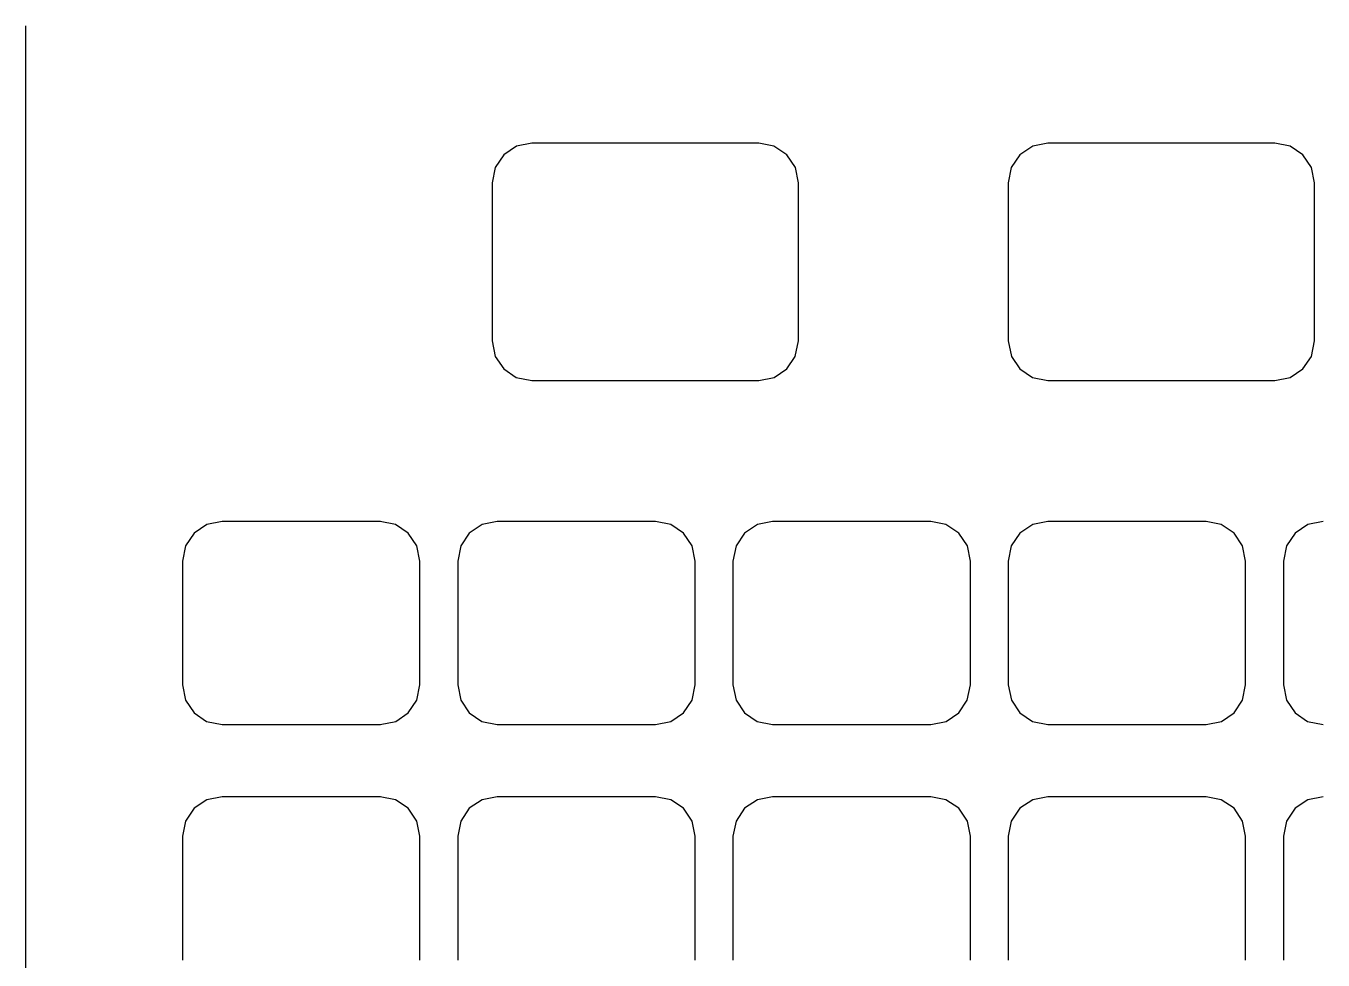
# Model space of a CAD drawing. Extents: x 0 to 148, y 0 to 81.
# Drawn here: x 0.13 to 37.83, y 23.83 to 50.99 of the extents above; entities that cross this region are included whole.
import ezdxf

# ---------------------------------------------------------------- set-up
doc = ezdxf.new("R2010")
doc.units = 0

msp = doc.modelspace()

# ---------------------------------------------------------------- linework, layer by layer
at = {"layer": 'Part__Feature007', "color": 7}
for points in [[(0.132202, 3.132256), (0.132202, 50.992675)], [(0.132202, 3.132256), (0.132202, 50.992675)], [(0.132202, 3.132256), (0.132202, 50.992675)], [(0.132202, 50.992675), (0.132202, 50.992675)], [(0.132202, 3.132256), (0.132202, 50.992675)], [(0.132202, 50.992675), (0.132202, 50.992675)], [(14.832286, 47.582491), (14.392197, 47.494952), (14.019109, 47.245661), (13.769821, 46.872571), (13.682286, 46.432481)], [(14.832286, 47.582491), (14.392197, 47.494952), (14.019109, 47.245661), (13.769821, 46.872571), (13.682286, 46.432481)], [(14.832286, 47.582491), (14.392197, 47.494952), (14.019109, 47.245661), (13.769821, 46.872571), (13.682286, 46.432481)], [(14.832286, 47.582491), (14.392197, 47.494952), (14.019109, 47.245661), (13.769821, 46.872571), (13.682286, 46.432481)], [(21.432192, 47.5822), (14.832169, 47.5822)], [(21.432192, 47.5822), (14.832169, 47.5822)], [(14.832169, 47.5822), (14.832169, 47.5822)], [(21.432192, 47.5822), (14.832169, 47.5822)], [(14.832169, 47.5822), (14.832169, 47.5822)], [(21.432192, 47.5822), (14.832169, 47.5822)], [(21.432192, 47.5822), (21.432192, 47.5822)], [(21.432192, 47.5822), (21.432192, 47.5822)], [(22.582276, 46.432481), (22.494741, 46.872571), (22.245453, 47.245661), (21.872365, 47.494952), (21.432277, 47.582491)], [(22.582276, 46.432481), (22.494741, 46.872571), (22.245453, 47.245661), (21.872365, 47.494952), (21.432277, 47.582491)], [(22.582276, 46.432481), (22.494741, 46.872571), (22.245453, 47.245661), (21.872365, 47.494952), (21.432277, 47.582491)], [(22.582276, 46.432481), (22.494741, 46.872571), (22.245453, 47.245661), (21.872365, 47.494952), (21.432277, 47.582491)], [(29.832266, 47.582491), (29.392178, 47.494952), (29.019091, 47.24566), (28.769804, 46.87257), (28.682269, 46.432481)], [(29.832266, 47.582491), (29.392178, 47.494952), (29.019091, 47.24566), (28.769804, 46.87257), (28.682269, 46.432481)], [(29.832266, 47.582491), (29.392178, 47.494952), (29.019091, 47.24566), (28.769804, 46.87257), (28.682269, 46.432481)], [(29.832266, 47.582491), (29.392178, 47.494952), (29.019091, 47.24566), (28.769804, 46.87257), (28.682269, 46.432481)], [(36.432196, 47.5822), (29.832173, 47.5822)], [(36.432196, 47.5822), (29.832173, 47.5822)], [(29.832173, 47.5822), (29.832173, 47.5822)], [(36.432196, 47.5822), (29.832173, 47.5822)], [(29.832173, 47.5822), (29.832173, 47.5822)], [(36.432196, 47.5822), (29.832173, 47.5822)], [(36.432196, 47.5822), (36.432196, 47.5822)], [(36.432196, 47.5822), (36.432196, 47.5822)], [(37.582256, 46.432481), (37.494722, 46.87257), (37.245434, 47.24566), (36.872347, 47.494952), (36.43226, 47.582491)], [(37.582256, 46.432481), (37.494722, 46.87257), (37.245434, 47.24566), (36.872347, 47.494952), (36.43226, 47.582491)], [(37.582256, 46.432481), (37.494722, 46.87257), (37.245434, 47.24566), (36.872347, 47.494952), (36.43226, 47.582491)], [(37.582256, 46.432481), (37.494722, 46.87257), (37.245434, 47.24566), (36.872347, 47.494952), (36.43226, 47.582491)], [(13.682291, 46.431264), (13.682291, 41.832812)], [(13.682291, 46.431264), (13.682291, 41.832812)], [(13.682291, 46.431264), (13.682291, 46.431264)], [(13.682291, 46.431264), (13.682291, 46.431264)], [(13.682291, 46.431264), (13.682291, 41.832812)], [(13.682291, 46.431264), (13.682291, 41.832812)], [(22.582334, 41.832812), (22.582334, 46.431264)], [(22.582334, 41.832812), (22.582334, 46.431264)], [(22.582334, 46.431264), (22.582334, 46.431264)], [(22.582334, 41.832812), (22.582334, 46.431264)], [(22.582334, 46.431264), (22.582334, 46.431264)], [(22.582334, 41.832812), (22.582334, 46.431264)], [(28.682295, 46.431264), (28.682295, 41.832812)], [(28.682295, 46.431264), (28.682295, 41.832812)], [(28.682295, 46.431264), (28.682295, 46.431264)], [(28.682295, 46.431264), (28.682295, 46.431264)], [(28.682295, 46.431264), (28.682295, 41.832812)], [(28.682295, 46.431264), (28.682295, 41.832812)], [(37.582338, 41.832812), (37.582338, 46.431264)], [(37.582338, 41.832812), (37.582338, 46.431264)], [(37.582338, 46.431264), (37.582338, 46.431264)], [(37.582338, 41.832812), (37.582338, 46.431264)], [(37.582338, 46.431264), (37.582338, 46.431264)], [(37.582338, 41.832812), (37.582338, 46.431264)], [(13.682286, 41.832494), (13.772663, 41.384867), (14.019118, 41.019332), (14.384657, 40.772881), (14.832286, 40.682511)], [(13.682286, 41.832494), (13.772663, 41.384867), (14.019118, 41.019332), (14.384657, 40.772881), (14.832286, 40.682511)], [(13.682286, 41.832494), (13.772663, 41.384867), (14.019118, 41.019332), (14.384657, 40.772881), (14.832286, 40.682511)], [(13.682286, 41.832494), (13.772663, 41.384867), (14.019118, 41.019332), (14.384657, 40.772881), (14.832286, 40.682511)], [(13.682291, 41.832812), (13.682291, 41.832812)], [(13.682291, 41.832812), (13.682291, 41.832812)], [(21.432277, 40.682511), (21.879905, 40.772882), (22.245443, 41.019332), (22.491899, 41.384868), (22.582276, 41.832494)], [(21.432277, 40.682511), (21.879905, 40.772882), (22.245443, 41.019332), (22.491899, 41.384868), (22.582276, 41.832494)], [(21.432277, 40.682511), (21.879905, 40.772882), (22.245443, 41.019332), (22.491899, 41.384868), (22.582276, 41.832494)], [(21.432277, 40.682511), (21.879905, 40.772882), (22.245443, 41.019332), (22.491899, 41.384868), (22.582276, 41.832494)], [(22.582334, 41.832812), (22.582334, 41.832812)], [(22.582334, 41.832812), (22.582334, 41.832812)], [(28.682269, 41.832494), (28.772646, 41.384868), (29.0191, 41.019333), (29.384638, 40.772882), (29.832266, 40.682511)], [(28.682269, 41.832494), (28.772646, 41.384868), (29.0191, 41.019333), (29.384638, 40.772882), (29.832266, 40.682511)], [(28.682269, 41.832494), (28.772646, 41.384868), (29.0191, 41.019333), (29.384638, 40.772882), (29.832266, 40.682511)], [(28.682269, 41.832494), (28.772646, 41.384868), (29.0191, 41.019333), (29.384638, 40.772882), (29.832266, 40.682511)], [(28.682295, 41.832812), (28.682295, 41.832812)], [(28.682295, 41.832812), (28.682295, 41.832812)], [(36.43226, 40.682511), (36.879887, 40.772883), (37.245425, 41.019333), (37.491879, 41.384868), (37.582256, 41.832494)], [(36.43226, 40.682511), (36.879887, 40.772883), (37.245425, 41.019333), (37.491879, 41.384868), (37.582256, 41.832494)], [(36.43226, 40.682511), (36.879887, 40.772883), (37.245425, 41.019333), (37.491879, 41.384868), (37.582256, 41.832494)], [(36.43226, 40.682511), (36.879887, 40.772883), (37.245425, 41.019333), (37.491879, 41.384868), (37.582256, 41.832494)], [(37.582338, 41.832812), (37.582338, 41.832812)], [(37.582338, 41.832812), (37.582338, 41.832812)], [(14.832169, 40.681876), (21.432192, 40.681876)], [(14.832169, 40.681876), (21.432192, 40.681876)], [(14.832169, 40.681876), (14.832169, 40.681876)], [(14.832169, 40.681876), (14.832169, 40.681876)], [(14.832169, 40.681876), (21.432192, 40.681876)], [(14.832169, 40.681876), (21.432192, 40.681876)], [(21.432192, 40.681876), (21.432192, 40.681876)], [(21.432192, 40.681876), (21.432192, 40.681876)], [(29.832173, 40.681876), (36.432196, 40.681876)], [(29.832173, 40.681876), (36.432196, 40.681876)], [(29.832173, 40.681876), (29.832173, 40.681876)], [(29.832173, 40.681876), (29.832173, 40.681876)], [(29.832173, 40.681876), (36.432196, 40.681876)], [(29.832173, 40.681876), (36.432196, 40.681876)], [(36.432196, 40.681876), (36.432196, 40.681876)], [(36.432196, 40.681876), (36.432196, 40.681876)], [(5.832296, 36.582506), (5.392209, 36.494966), (5.019121, 36.245675), (4.769834, 35.872585), (4.6823, 35.432496)], [(5.832296, 36.582506), (5.392209, 36.494966), (5.019121, 36.245675), (4.769834, 35.872585), (4.6823, 35.432496)], [(5.832296, 36.582506), (5.392209, 36.494966), (5.019121, 36.245675), (4.769834, 35.872585), (4.6823, 35.432496)], [(5.832296, 36.582506), (5.392209, 36.494966), (5.019121, 36.245675), (4.769834, 35.872585), (4.6823, 35.432496)], [(10.432418, 36.583485), (5.832378, 36.583485)], [(10.432418, 36.583485), (5.832378, 36.583485)], [(5.832378, 36.583485), (5.832378, 36.583485)], [(10.432418, 36.583485), (5.832378, 36.583485)], [(5.832378, 36.583485), (5.832378, 36.583485)], [(10.432418, 36.583485), (5.832378, 36.583485)], [(11.582291, 35.432496), (11.494756, 35.872585), (11.245468, 36.245676), (10.87238, 36.494967), (10.432291, 36.582506)], [(11.582291, 35.432496), (11.494756, 35.872585), (11.245468, 36.245676), (10.87238, 36.494967), (10.432291, 36.582506)], [(11.582291, 35.432496), (11.494756, 35.872585), (11.245468, 36.245676), (10.87238, 36.494967), (10.432291, 36.582506)], [(11.582291, 35.432496), (11.494756, 35.872585), (11.245468, 36.245676), (10.87238, 36.494967), (10.432291, 36.582506)], [(10.432418, 36.583485), (10.432418, 36.583485)], [(10.432418, 36.583485), (10.432418, 36.583485)], [(13.832286, 36.582506), (13.392199, 36.494966), (13.019111, 36.245675), (12.769824, 35.872585), (12.682289, 35.432496)], [(13.832286, 36.582506), (13.392199, 36.494966), (13.019111, 36.245675), (12.769824, 35.872585), (12.682289, 35.432496)], [(13.832286, 36.582506), (13.392199, 36.494966), (13.019111, 36.245675), (12.769824, 35.872585), (12.682289, 35.432496)], [(13.832286, 36.582506), (13.392199, 36.494966), (13.019111, 36.245675), (12.769824, 35.872585), (12.682289, 35.432496)], [(18.43235, 36.583485), (13.83231, 36.583485)], [(18.43235, 36.583485), (13.83231, 36.583485)], [(13.83231, 36.583485), (13.83231, 36.583485)], [(18.43235, 36.583485), (13.83231, 36.583485)], [(13.83231, 36.583485), (13.83231, 36.583485)], [(18.43235, 36.583485), (13.83231, 36.583485)], [(19.582281, 35.432496), (19.494746, 35.872585), (19.245458, 36.245676), (18.87237, 36.494967), (18.432281, 36.582506)], [(19.582281, 35.432496), (19.494746, 35.872585), (19.245458, 36.245676), (18.87237, 36.494967), (18.432281, 36.582506)], [(19.582281, 35.432496), (19.494746, 35.872585), (19.245458, 36.245676), (18.87237, 36.494967), (18.432281, 36.582506)], [(19.582281, 35.432496), (19.494746, 35.872585), (19.245458, 36.245676), (18.87237, 36.494967), (18.432281, 36.582506)], [(18.43235, 36.583485), (18.43235, 36.583485)], [(18.43235, 36.583485), (18.43235, 36.583485)], [(21.832276, 36.582506), (21.392188, 36.494966), (21.019101, 36.245675), (20.769814, 35.872585), (20.682279, 35.432496)], [(21.832276, 36.582506), (21.392188, 36.494966), (21.019101, 36.245675), (20.769814, 35.872585), (20.682279, 35.432496)], [(21.832276, 36.582506), (21.392188, 36.494966), (21.019101, 36.245675), (20.769814, 35.872585), (20.682279, 35.432496)], [(21.832276, 36.582506), (21.392188, 36.494966), (21.019101, 36.245675), (20.769814, 35.872585), (20.682279, 35.432496)], [(26.432282, 36.583485), (21.832242, 36.583485)], [(26.432282, 36.583485), (21.832242, 36.583485)], [(21.832242, 36.583485), (21.832242, 36.583485)], [(26.432282, 36.583485), (21.832242, 36.583485)], [(21.832242, 36.583485), (21.832242, 36.583485)], [(26.432282, 36.583485), (21.832242, 36.583485)], [(27.58227, 35.432496), (27.494735, 35.872585), (27.245448, 36.245676), (26.872359, 36.494967), (26.432271, 36.582506)], [(27.58227, 35.432496), (27.494735, 35.872585), (27.245448, 36.245676), (26.872359, 36.494967), (26.432271, 36.582506)], [(27.58227, 35.432496), (27.494735, 35.872585), (27.245448, 36.245676), (26.872359, 36.494967), (26.432271, 36.582506)], [(27.58227, 35.432496), (27.494735, 35.872585), (27.245448, 36.245676), (26.872359, 36.494967), (26.432271, 36.582506)], [(26.432282, 36.583485), (26.432282, 36.583485)], [(26.432282, 36.583485), (26.432282, 36.583485)], [(29.832266, 36.582506), (29.392178, 36.494966), (29.019091, 36.245675), (28.769804, 35.872585), (28.682269, 35.432496)], [(29.832266, 36.582506), (29.392178, 36.494966), (29.019091, 36.245675), (28.769804, 35.872585), (28.682269, 35.432496)], [(29.832266, 36.582506), (29.392178, 36.494966), (29.019091, 36.245675), (28.769804, 35.872585), (28.682269, 35.432496)], [(29.832266, 36.582506), (29.392178, 36.494966), (29.019091, 36.245675), (28.769804, 35.872585), (28.682269, 35.432496)], [(34.432213, 36.583485), (29.832173, 36.583485)], [(34.432213, 36.583485), (29.832173, 36.583485)], [(29.832173, 36.583485), (29.832173, 36.583485)], [(34.432213, 36.583485), (29.832173, 36.583485)], [(29.832173, 36.583485), (29.832173, 36.583485)], [(34.432213, 36.583485), (29.832173, 36.583485)], [(34.432213, 36.583485), (34.432213, 36.583485)], [(34.432213, 36.583485), (34.432213, 36.583485)], [(35.58226, 35.432496), (35.494725, 35.872585), (35.245437, 36.245676), (34.872349, 36.494967), (34.432261, 36.582506)], [(35.58226, 35.432496), (35.494725, 35.872585), (35.245437, 36.245676), (34.872349, 36.494967), (34.432261, 36.582506)], [(35.58226, 35.432496), (35.494725, 35.872585), (35.245437, 36.245676), (34.872349, 36.494967), (34.432261, 36.582506)], [(35.58226, 35.432496), (35.494725, 35.872585), (35.245437, 36.245676), (34.872349, 36.494967), (34.432261, 36.582506)], [(37.832256, 36.582506), (37.392168, 36.494966), (37.019081, 36.245675), (36.769794, 35.872585), (36.682259, 35.432496)], [(37.832256, 36.582506), (37.392168, 36.494966), (37.019081, 36.245675), (36.769794, 35.872585), (36.682259, 35.432496)], [(37.832256, 36.582506), (37.392168, 36.494966), (37.019081, 36.245675), (36.769794, 35.872585), (36.682259, 35.432496)], [(37.832256, 36.582506), (37.392168, 36.494966), (37.019081, 36.245675), (36.769794, 35.872585), (36.682259, 35.432496)], [(4.682236, 35.432549), (4.682236, 31.831574)], [(4.682236, 35.432549), (4.682236, 31.831574)], [(4.682236, 35.432549), (4.682236, 35.432549)], [(4.682236, 35.432549), (4.682236, 35.432549)], [(4.682236, 35.432549), (4.682236, 31.831574)], [(4.682236, 35.432549), (4.682236, 31.831574)], [(11.582296, 31.831574), (11.582296, 35.432549)], [(11.582296, 31.831574), (11.582296, 35.432549)], [(11.582296, 35.432549), (11.582296, 35.432549)], [(11.582296, 31.831574), (11.582296, 35.432549)], [(11.582296, 35.432549), (11.582296, 35.432549)], [(11.582296, 31.831574), (11.582296, 35.432549)], [(12.682168, 35.432549), (12.682168, 31.831574)], [(12.682168, 35.432549), (12.682168, 31.831574)], [(12.682168, 35.432549), (12.682168, 35.432549)], [(12.682168, 35.432549), (12.682168, 35.432549)], [(12.682168, 35.432549), (12.682168, 31.831574)], [(12.682168, 35.432549), (12.682168, 31.831574)], [(19.582228, 31.831574), (19.582228, 35.432549)], [(19.582228, 31.831574), (19.582228, 35.432549)], [(19.582228, 35.432549), (19.582228, 35.432549)], [(19.582228, 31.831574), (19.582228, 35.432549)], [(19.582228, 35.432549), (19.582228, 35.432549)], [(19.582228, 31.831574), (19.582228, 35.432549)], [(20.682364, 35.432549), (20.682364, 31.831574)], [(20.682364, 35.432549), (20.682364, 31.831574)], [(20.682364, 35.432549), (20.682364, 35.432549)], [(20.682364, 35.432549), (20.682364, 35.432549)], [(20.682364, 35.432549), (20.682364, 31.831574)], [(20.682364, 35.432549), (20.682364, 31.831574)], [(27.582159, 31.831574), (27.582159, 35.432549)], [(27.582159, 31.831574), (27.582159, 35.432549)], [(27.582159, 35.432549), (27.582159, 35.432549)], [(27.582159, 31.831574), (27.582159, 35.432549)], [(27.582159, 35.432549), (27.582159, 35.432549)], [(27.582159, 31.831574), (27.582159, 35.432549)], [(28.682295, 35.432549), (28.682295, 31.831574)], [(28.682295, 35.432549), (28.682295, 31.831574)], [(28.682295, 35.432549), (28.682295, 35.432549)], [(28.682295, 35.432549), (28.682295, 35.432549)], [(28.682295, 35.432549), (28.682295, 31.831574)], [(28.682295, 35.432549), (28.682295, 31.831574)], [(35.582355, 31.831574), (35.582355, 35.432549)], [(35.582355, 31.831574), (35.582355, 35.432549)], [(35.582355, 35.432549), (35.582355, 35.432549)], [(35.582355, 31.831574), (35.582355, 35.432549)], [(35.582355, 35.432549), (35.582355, 35.432549)], [(35.582355, 31.831574), (35.582355, 35.432549)], [(36.682227, 35.432549), (36.682227, 31.831574)], [(36.682227, 35.432549), (36.682227, 31.831574)], [(36.682227, 35.432549), (36.682227, 35.432549)], [(36.682227, 35.432549), (36.682227, 35.432549)], [(36.682227, 35.432549), (36.682227, 31.831574)], [(36.682227, 35.432549), (36.682227, 31.831574)], [(4.682236, 31.831574), (4.682236, 31.831574)], [(4.682236, 31.831574), (4.682236, 31.831574)], [(4.6823, 31.8325), (4.772676, 31.384874), (5.019131, 31.019339), (5.384669, 30.772888), (5.832296, 30.682517)], [(4.6823, 31.8325), (4.772676, 31.384874), (5.019131, 31.019339), (5.384669, 30.772888), (5.832296, 30.682517)], [(4.6823, 31.8325), (4.772676, 31.384874), (5.019131, 31.019339), (5.384669, 30.772888), (5.832296, 30.682517)], [(4.6823, 31.8325), (4.772676, 31.384874), (5.019131, 31.019339), (5.384669, 30.772888), (5.832296, 30.682517)], [(10.432291, 30.682517), (10.879919, 30.772888), (11.245458, 31.019338), (11.491914, 31.384874), (11.582291, 31.8325)], [(10.432291, 30.682517), (10.879919, 30.772888), (11.245458, 31.019338), (11.491914, 31.384874), (11.582291, 31.8325)], [(10.432291, 30.682517), (10.879919, 30.772888), (11.245458, 31.019338), (11.491914, 31.384874), (11.582291, 31.8325)], [(10.432291, 30.682517), (10.879919, 30.772888), (11.245458, 31.019338), (11.491914, 31.384874), (11.582291, 31.8325)], [(11.582296, 31.831574), (11.582296, 31.831574)], [(11.582296, 31.831574), (11.582296, 31.831574)], [(12.682168, 31.831574), (12.682168, 31.831574)], [(12.682168, 31.831574), (12.682168, 31.831574)], [(12.682289, 31.8325), (12.772666, 31.384874), (13.019121, 31.019339), (13.384659, 30.772888), (13.832286, 30.682517)], [(12.682289, 31.8325), (12.772666, 31.384874), (13.019121, 31.019339), (13.384659, 30.772888), (13.832286, 30.682517)], [(12.682289, 31.8325), (12.772666, 31.384874), (13.019121, 31.019339), (13.384659, 30.772888), (13.832286, 30.682517)], [(12.682289, 31.8325), (12.772666, 31.384874), (13.019121, 31.019339), (13.384659, 30.772888), (13.832286, 30.682517)], [(18.432281, 30.682517), (18.879909, 30.772888), (19.245448, 31.019338), (19.491903, 31.384874), (19.582281, 31.8325)], [(18.432281, 30.682517), (18.879909, 30.772888), (19.245448, 31.019338), (19.491903, 31.384874), (19.582281, 31.8325)], [(18.432281, 30.682517), (18.879909, 30.772888), (19.245448, 31.019338), (19.491903, 31.384874), (19.582281, 31.8325)], [(18.432281, 30.682517), (18.879909, 30.772888), (19.245448, 31.019338), (19.491903, 31.384874), (19.582281, 31.8325)], [(19.582228, 31.831574), (19.582228, 31.831574)], [(19.582228, 31.831574), (19.582228, 31.831574)], [(20.682279, 31.8325), (20.772656, 31.384874), (21.01911, 31.019339), (21.384649, 30.772888), (21.832276, 30.682517)], [(20.682279, 31.8325), (20.772656, 31.384874), (21.01911, 31.019339), (21.384649, 30.772888), (21.832276, 30.682517)], [(20.682279, 31.8325), (20.772656, 31.384874), (21.01911, 31.019339), (21.384649, 30.772888), (21.832276, 30.682517)], [(20.682279, 31.8325), (20.772656, 31.384874), (21.01911, 31.019339), (21.384649, 30.772888), (21.832276, 30.682517)], [(20.682364, 31.831574), (20.682364, 31.831574)], [(20.682364, 31.831574), (20.682364, 31.831574)], [(26.432271, 30.682517), (26.879899, 30.772888), (27.245438, 31.019338), (27.491893, 31.384874), (27.58227, 31.8325)], [(26.432271, 30.682517), (26.879899, 30.772888), (27.245438, 31.019338), (27.491893, 31.384874), (27.58227, 31.8325)], [(26.432271, 30.682517), (26.879899, 30.772888), (27.245438, 31.019338), (27.491893, 31.384874), (27.58227, 31.8325)], [(26.432271, 30.682517), (26.879899, 30.772888), (27.245438, 31.019338), (27.491893, 31.384874), (27.58227, 31.8325)], [(27.582159, 31.831574), (27.582159, 31.831574)], [(27.582159, 31.831574), (27.582159, 31.831574)], [(28.682269, 31.8325), (28.772646, 31.384874), (29.0191, 31.019339), (29.384638, 30.772888), (29.832266, 30.682517)], [(28.682269, 31.8325), (28.772646, 31.384874), (29.0191, 31.019339), (29.384638, 30.772888), (29.832266, 30.682517)], [(28.682269, 31.8325), (28.772646, 31.384874), (29.0191, 31.019339), (29.384638, 30.772888), (29.832266, 30.682517)], [(28.682269, 31.8325), (28.772646, 31.384874), (29.0191, 31.019339), (29.384638, 30.772888), (29.832266, 30.682517)], [(28.682295, 31.831574), (28.682295, 31.831574)], [(28.682295, 31.831574), (28.682295, 31.831574)], [(34.432261, 30.682517), (34.879889, 30.772888), (35.245428, 31.019338), (35.491883, 31.384874), (35.58226, 31.8325)], [(34.432261, 30.682517), (34.879889, 30.772888), (35.245428, 31.019338), (35.491883, 31.384874), (35.58226, 31.8325)], [(34.432261, 30.682517), (34.879889, 30.772888), (35.245428, 31.019338), (35.491883, 31.384874), (35.58226, 31.8325)], [(34.432261, 30.682517), (34.879889, 30.772888), (35.245428, 31.019338), (35.491883, 31.384874), (35.58226, 31.8325)], [(35.582355, 31.831574), (35.582355, 31.831574)], [(35.582355, 31.831574), (35.582355, 31.831574)], [(36.682227, 31.831574), (36.682227, 31.831574)], [(36.682227, 31.831574), (36.682227, 31.831574)], [(36.682259, 31.8325), (36.772635, 31.384874), (37.01909, 31.019339), (37.384628, 30.772888), (37.832256, 30.682517)], [(36.682259, 31.8325), (36.772635, 31.384874), (37.01909, 31.019339), (37.384628, 30.772888), (37.832256, 30.682517)], [(36.682259, 31.8325), (36.772635, 31.384874), (37.01909, 31.019339), (37.384628, 30.772888), (37.832256, 30.682517)], [(36.682259, 31.8325), (36.772635, 31.384874), (37.01909, 31.019339), (37.384628, 30.772888), (37.832256, 30.682517)], [(5.832378, 30.683284), (10.432418, 30.683284)], [(5.832378, 30.683284), (10.432418, 30.683284)], [(5.832378, 30.683284), (5.832378, 30.683284)], [(5.832378, 30.683284), (5.832378, 30.683284)], [(5.832378, 30.683284), (10.432418, 30.683284)], [(5.832378, 30.683284), (10.432418, 30.683284)], [(10.432418, 30.683284), (10.432418, 30.683284)], [(10.432418, 30.683284), (10.432418, 30.683284)], [(13.83231, 30.683284), (18.43235, 30.683284)], [(13.83231, 30.683284), (18.43235, 30.683284)], [(13.83231, 30.683284), (13.83231, 30.683284)], [(13.83231, 30.683284), (13.83231, 30.683284)], [(13.83231, 30.683284), (18.43235, 30.683284)], [(13.83231, 30.683284), (18.43235, 30.683284)], [(18.43235, 30.683284), (18.43235, 30.683284)], [(18.43235, 30.683284), (18.43235, 30.683284)], [(21.832242, 30.683284), (26.432282, 30.683284)], [(21.832242, 30.683284), (26.432282, 30.683284)], [(21.832242, 30.683284), (21.832242, 30.683284)], [(21.832242, 30.683284), (21.832242, 30.683284)], [(21.832242, 30.683284), (26.432282, 30.683284)], [(21.832242, 30.683284), (26.432282, 30.683284)], [(26.432282, 30.683284), (26.432282, 30.683284)], [(26.432282, 30.683284), (26.432282, 30.683284)], [(29.832173, 30.683284), (34.432213, 30.683284)], [(29.832173, 30.683284), (34.432213, 30.683284)], [(29.832173, 30.683284), (29.832173, 30.683284)], [(29.832173, 30.683284), (29.832173, 30.683284)], [(29.832173, 30.683284), (34.432213, 30.683284)], [(29.832173, 30.683284), (34.432213, 30.683284)], [(34.432213, 30.683284), (34.432213, 30.683284)], [(34.432213, 30.683284), (34.432213, 30.683284)], [(5.832296, 28.582522), (5.392209, 28.494982), (5.019121, 28.24569), (4.769834, 27.8726), (4.6823, 27.432512)], [(5.832296, 28.582522), (5.392209, 28.494982), (5.019121, 28.24569), (4.769834, 27.8726), (4.6823, 27.432512)], [(5.832296, 28.582522), (5.392209, 28.494982), (5.019121, 28.24569), (4.769834, 27.8726), (4.6823, 27.432512)], [(5.832296, 28.582522), (5.392209, 28.494982), (5.019121, 28.24569), (4.769834, 27.8726), (4.6823, 27.432512)], [(10.432418, 28.582495), (5.832378, 28.582495)], [(10.432418, 28.582495), (5.832378, 28.582495)], [(5.832378, 28.582495), (5.832378, 28.582495)], [(10.432418, 28.582495), (5.832378, 28.582495)], [(5.832378, 28.582495), (5.832378, 28.582495)], [(10.432418, 28.582495), (5.832378, 28.582495)], [(11.582291, 27.432512), (11.494756, 27.872601), (11.245468, 28.245691), (10.87238, 28.494982), (10.432291, 28.582522)], [(11.582291, 27.432512), (11.494756, 27.872601), (11.245468, 28.245691), (10.87238, 28.494982), (10.432291, 28.582522)], [(11.582291, 27.432512), (11.494756, 27.872601), (11.245468, 28.245691), (10.87238, 28.494982), (10.432291, 28.582522)], [(11.582291, 27.432512), (11.494756, 27.872601), (11.245468, 28.245691), (10.87238, 28.494982), (10.432291, 28.582522)], [(10.432418, 28.582495), (10.432418, 28.582495)], [(10.432418, 28.582495), (10.432418, 28.582495)], [(13.832286, 28.582522), (13.392199, 28.494982), (13.019111, 28.24569), (12.769824, 27.8726), (12.682289, 27.432512)], [(13.832286, 28.582522), (13.392199, 28.494982), (13.019111, 28.24569), (12.769824, 27.8726), (12.682289, 27.432512)], [(13.832286, 28.582522), (13.392199, 28.494982), (13.019111, 28.24569), (12.769824, 27.8726), (12.682289, 27.432512)], [(13.832286, 28.582522), (13.392199, 28.494982), (13.019111, 28.24569), (12.769824, 27.8726), (12.682289, 27.432512)], [(18.43235, 28.582495), (13.83231, 28.582495)], [(18.43235, 28.582495), (13.83231, 28.582495)], [(13.83231, 28.582495), (13.83231, 28.582495)], [(18.43235, 28.582495), (13.83231, 28.582495)], [(13.83231, 28.582495), (13.83231, 28.582495)], [(18.43235, 28.582495), (13.83231, 28.582495)], [(19.582281, 27.432512), (19.494746, 27.872601), (19.245458, 28.245691), (18.87237, 28.494982), (18.432281, 28.582522)], [(19.582281, 27.432512), (19.494746, 27.872601), (19.245458, 28.245691), (18.87237, 28.494982), (18.432281, 28.582522)], [(19.582281, 27.432512), (19.494746, 27.872601), (19.245458, 28.245691), (18.87237, 28.494982), (18.432281, 28.582522)], [(19.582281, 27.432512), (19.494746, 27.872601), (19.245458, 28.245691), (18.87237, 28.494982), (18.432281, 28.582522)], [(18.43235, 28.582495), (18.43235, 28.582495)], [(18.43235, 28.582495), (18.43235, 28.582495)], [(21.832276, 28.582522), (21.392188, 28.494982), (21.019101, 28.24569), (20.769814, 27.8726), (20.682279, 27.432512)], [(21.832276, 28.582522), (21.392188, 28.494982), (21.019101, 28.24569), (20.769814, 27.8726), (20.682279, 27.432512)], [(21.832276, 28.582522), (21.392188, 28.494982), (21.019101, 28.24569), (20.769814, 27.8726), (20.682279, 27.432512)], [(21.832276, 28.582522), (21.392188, 28.494982), (21.019101, 28.24569), (20.769814, 27.8726), (20.682279, 27.432512)], [(26.432282, 28.582495), (21.832242, 28.582495)], [(26.432282, 28.582495), (21.832242, 28.582495)], [(21.832242, 28.582495), (21.832242, 28.582495)], [(26.432282, 28.582495), (21.832242, 28.582495)], [(21.832242, 28.582495), (21.832242, 28.582495)], [(26.432282, 28.582495), (21.832242, 28.582495)], [(27.58227, 27.432512), (27.494735, 27.872601), (27.245448, 28.245691), (26.872359, 28.494982), (26.432271, 28.582522)], [(27.58227, 27.432512), (27.494735, 27.872601), (27.245448, 28.245691), (26.872359, 28.494982), (26.432271, 28.582522)], [(27.58227, 27.432512), (27.494735, 27.872601), (27.245448, 28.245691), (26.872359, 28.494982), (26.432271, 28.582522)], [(27.58227, 27.432512), (27.494735, 27.872601), (27.245448, 28.245691), (26.872359, 28.494982), (26.432271, 28.582522)], [(26.432282, 28.582495), (26.432282, 28.582495)], [(26.432282, 28.582495), (26.432282, 28.582495)], [(29.832266, 28.582522), (29.392178, 28.494982), (29.019091, 28.24569), (28.769804, 27.8726), (28.682269, 27.432512)], [(29.832266, 28.582522), (29.392178, 28.494982), (29.019091, 28.24569), (28.769804, 27.8726), (28.682269, 27.432512)], [(29.832266, 28.582522), (29.392178, 28.494982), (29.019091, 28.24569), (28.769804, 27.8726), (28.682269, 27.432512)], [(29.832266, 28.582522), (29.392178, 28.494982), (29.019091, 28.24569), (28.769804, 27.8726), (28.682269, 27.432512)], [(34.432213, 28.582495), (29.832173, 28.582495)], [(34.432213, 28.582495), (29.832173, 28.582495)], [(29.832173, 28.582495), (29.832173, 28.582495)], [(34.432213, 28.582495), (29.832173, 28.582495)], [(29.832173, 28.582495), (29.832173, 28.582495)], [(34.432213, 28.582495), (29.832173, 28.582495)], [(34.432213, 28.582495), (34.432213, 28.582495)], [(34.432213, 28.582495), (34.432213, 28.582495)], [(35.58226, 27.432512), (35.494725, 27.872601), (35.245437, 28.245691), (34.872349, 28.494982), (34.432261, 28.582522)], [(35.58226, 27.432512), (35.494725, 27.872601), (35.245437, 28.245691), (34.872349, 28.494982), (34.432261, 28.582522)], [(35.58226, 27.432512), (35.494725, 27.872601), (35.245437, 28.245691), (34.872349, 28.494982), (34.432261, 28.582522)], [(35.58226, 27.432512), (35.494725, 27.872601), (35.245437, 28.245691), (34.872349, 28.494982), (34.432261, 28.582522)], [(37.832256, 28.582522), (37.392168, 28.494982), (37.019081, 28.24569), (36.769794, 27.8726), (36.682259, 27.432512)], [(37.832256, 28.582522), (37.392168, 28.494982), (37.019081, 28.24569), (36.769794, 27.8726), (36.682259, 27.432512)], [(37.832256, 28.582522), (37.392168, 28.494982), (37.019081, 28.24569), (36.769794, 27.8726), (36.682259, 27.432512)], [(37.832256, 28.582522), (37.392168, 28.494982), (37.019081, 28.24569), (36.769794, 27.8726), (36.682259, 27.432512)], [(4.682236, 27.431559), (4.682236, 23.83323)], [(4.682236, 27.431559), (4.682236, 23.83323)], [(4.682236, 27.431559), (4.682236, 27.431559)], [(4.682236, 27.431559), (4.682236, 27.431559)], [(4.682236, 27.431559), (4.682236, 23.83323)], [(4.682236, 27.431559), (4.682236, 23.83323)], [(11.582296, 23.83323), (11.582296, 27.431559)], [(11.582296, 23.83323), (11.582296, 27.431559)], [(11.582296, 27.431559), (11.582296, 27.431559)], [(11.582296, 23.83323), (11.582296, 27.431559)], [(11.582296, 27.431559), (11.582296, 27.431559)], [(11.582296, 23.83323), (11.582296, 27.431559)], [(12.682168, 27.431559), (12.682168, 23.83323)], [(12.682168, 27.431559), (12.682168, 23.83323)], [(12.682168, 27.431559), (12.682168, 27.431559)], [(12.682168, 27.431559), (12.682168, 27.431559)], [(12.682168, 27.431559), (12.682168, 23.83323)], [(12.682168, 27.431559), (12.682168, 23.83323)], [(19.582228, 23.83323), (19.582228, 27.431559)], [(19.582228, 23.83323), (19.582228, 27.431559)], [(19.582228, 27.431559), (19.582228, 27.431559)], [(19.582228, 23.83323), (19.582228, 27.431559)], [(19.582228, 27.431559), (19.582228, 27.431559)], [(19.582228, 23.83323), (19.582228, 27.431559)], [(20.682364, 27.431559), (20.682364, 23.83323)], [(20.682364, 27.431559), (20.682364, 23.83323)], [(20.682364, 27.431559), (20.682364, 27.431559)], [(20.682364, 27.431559), (20.682364, 27.431559)], [(20.682364, 27.431559), (20.682364, 23.83323)], [(20.682364, 27.431559), (20.682364, 23.83323)], [(27.582159, 23.83323), (27.582159, 27.431559)], [(27.582159, 23.83323), (27.582159, 27.431559)], [(27.582159, 27.431559), (27.582159, 27.431559)], [(27.582159, 23.83323), (27.582159, 27.431559)], [(27.582159, 27.431559), (27.582159, 27.431559)], [(27.582159, 23.83323), (27.582159, 27.431559)], [(28.682295, 27.431559), (28.682295, 23.83323)], [(28.682295, 27.431559), (28.682295, 23.83323)], [(28.682295, 27.431559), (28.682295, 27.431559)], [(28.682295, 27.431559), (28.682295, 27.431559)], [(28.682295, 27.431559), (28.682295, 23.83323)], [(28.682295, 27.431559), (28.682295, 23.83323)], [(35.582355, 23.83323), (35.582355, 27.431559)], [(35.582355, 23.83323), (35.582355, 27.431559)], [(35.582355, 27.431559), (35.582355, 27.431559)], [(35.582355, 23.83323), (35.582355, 27.431559)], [(35.582355, 27.431559), (35.582355, 27.431559)], [(35.582355, 23.83323), (35.582355, 27.431559)], [(36.682227, 27.431559), (36.682227, 23.83323)], [(36.682227, 27.431559), (36.682227, 23.83323)], [(36.682227, 27.431559), (36.682227, 27.431559)], [(36.682227, 27.431559), (36.682227, 27.431559)], [(36.682227, 27.431559), (36.682227, 23.83323)], [(36.682227, 27.431559), (36.682227, 23.83323)], [(4.682236, 23.83323), (4.682236, 23.83323)], [(4.682236, 23.83323), (4.682236, 23.83323)], [(11.582296, 23.83323), (11.582296, 23.83323)], [(11.582296, 23.83323), (11.582296, 23.83323)], [(12.682168, 23.83323), (12.682168, 23.83323)], [(12.682168, 23.83323), (12.682168, 23.83323)], [(19.582228, 23.83323), (19.582228, 23.83323)], [(19.582228, 23.83323), (19.582228, 23.83323)], [(20.682364, 23.83323), (20.682364, 23.83323)], [(20.682364, 23.83323), (20.682364, 23.83323)], [(27.582159, 23.83323), (27.582159, 23.83323)], [(27.582159, 23.83323), (27.582159, 23.83323)], [(28.682295, 23.83323), (28.682295, 23.83323)], [(28.682295, 23.83323), (28.682295, 23.83323)], [(35.582355, 23.83323), (35.582355, 23.83323)], [(35.582355, 23.83323), (35.582355, 23.83323)], [(36.682227, 23.83323), (36.682227, 23.83323)], [(36.682227, 23.83323), (36.682227, 23.83323)]]:
    msp.add_lwpolyline(points, dxfattribs=at)

doc.saveas('drawing.dxf')
